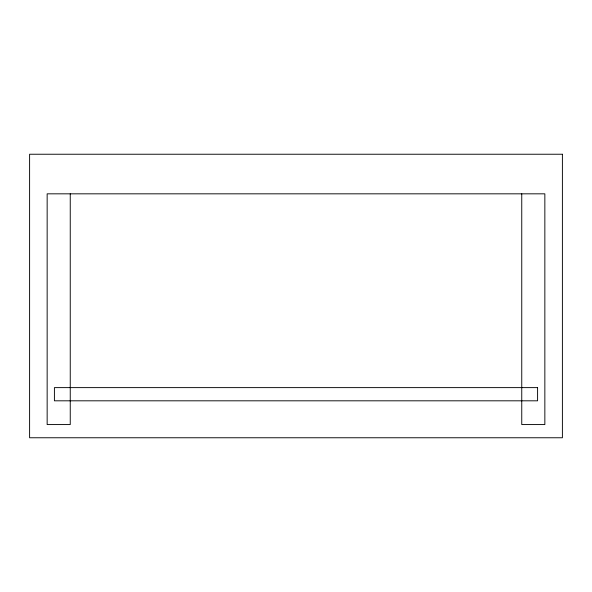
<?xml version="1.0" encoding="UTF-8"?>
<svg xmlns="http://www.w3.org/2000/svg" width="592" height="592" viewBox="0 0 592 592"><rect width="100%" height="100%" fill="white"/><g stroke="black" fill="none" stroke-linecap="round" stroke-linejoin="round"><path stroke-width="0.89" d="M521.752 193.828L521.752 424.568L544.847 424.568L544.847 193.828L47.153 193.828L47.153 424.568L70.248 424.568L70.248 193.828M562.4 154.238L29.6 154.238L29.6 437.762L562.4 437.762L562.4 154.238M537.588 387.619L54.412 387.619L54.412 400.814L537.588 400.814L537.588 387.619"/></g></svg>
